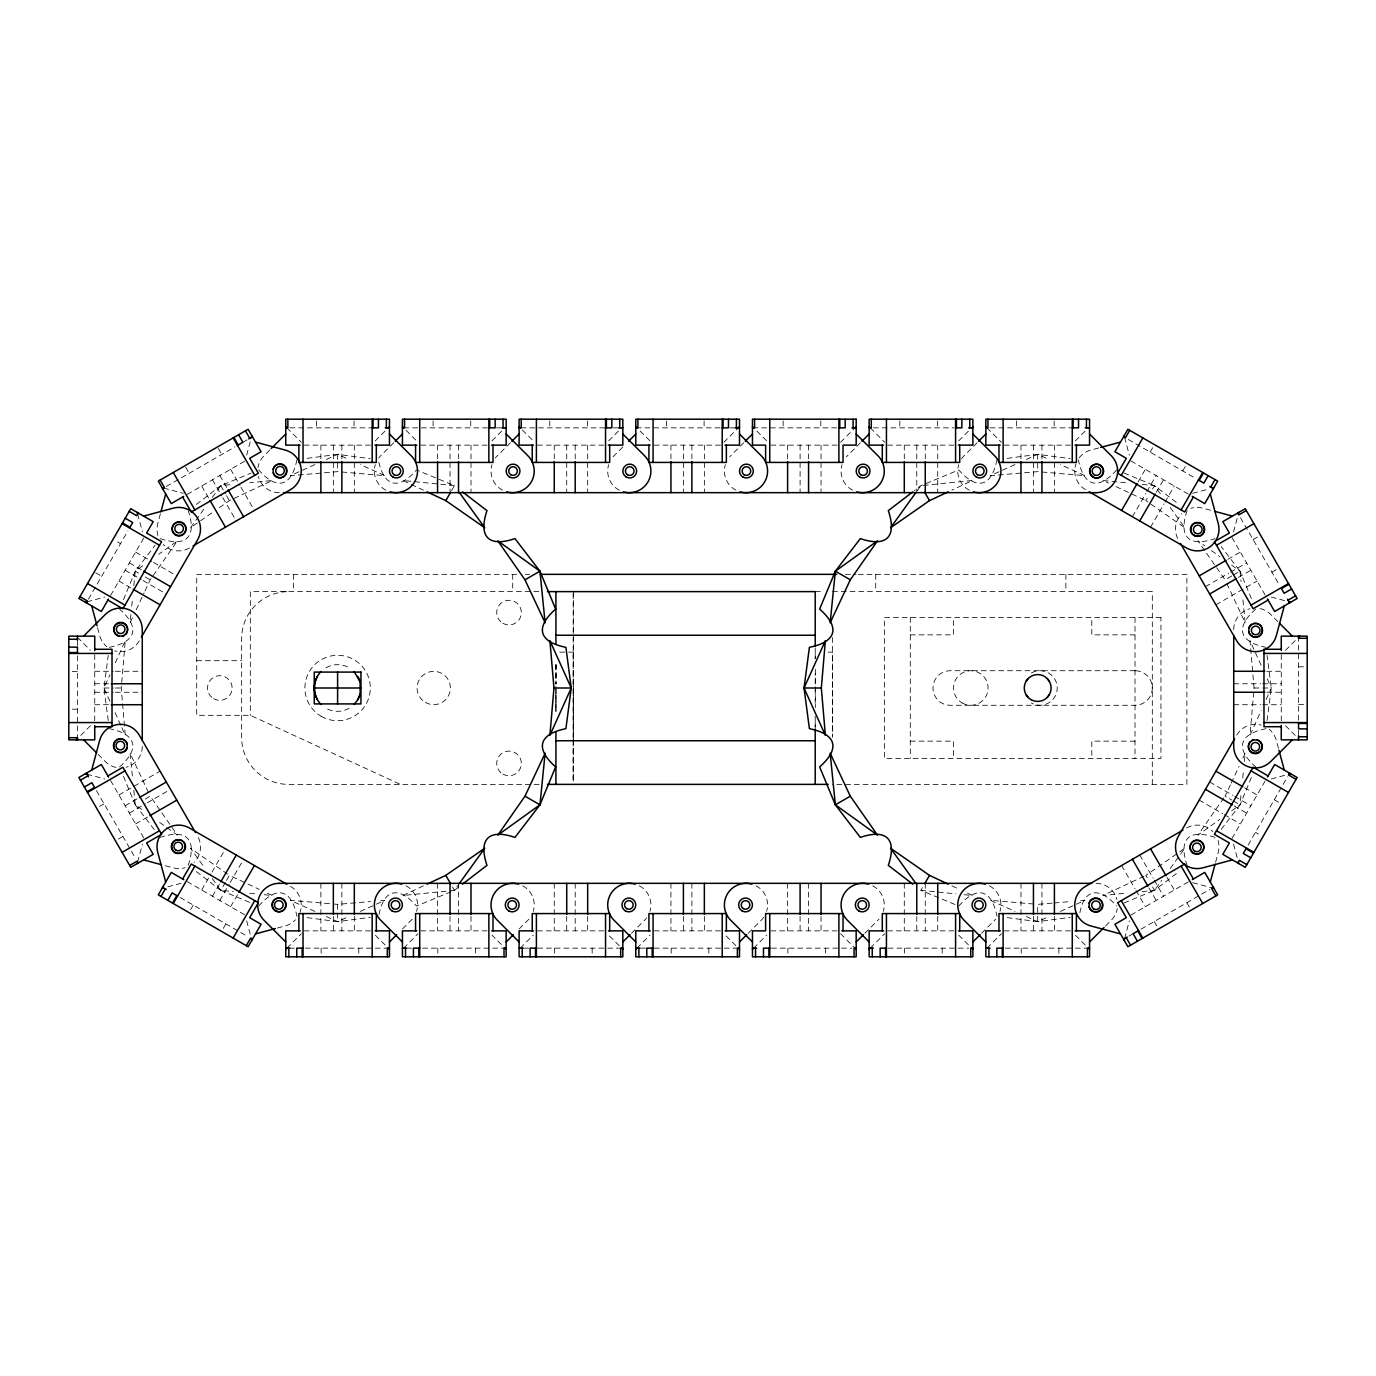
<?xml version="1.0" encoding="UTF-8"?>
<svg xmlns="http://www.w3.org/2000/svg" width="1376" height="1376" viewBox="0 0 1376 1376"><rect width="100%" height="100%" fill="white"/><g stroke="black" fill="none" stroke-linecap="round" stroke-linejoin="round"><path stroke-width="0.75" stroke-dasharray="5 3.75" d="M573.207 739.583L573.207 782.239L573.207 743.9M573.207 737.45L573.207 686.263M573.207 684.13L573.224 652.138M815.228 726.786L815.228 718.255M815.228 703.325L815.228 686.263M815.228 684.13L815.228 673.466M815.228 658.536L815.228 652.138M121.862 727.732L125.285 735.3L121.243 688L125.285 640.7L115.034 663.404M1261.104 665.296L1250.01 640.7L1254.052 688L1250.01 735.3L1261.104 710.704M130.909 614.539L130.066 622.795L132.698 617.188M131.735 606.283L132.56 598.027M133.799 585.626L135.261 571.178L155.23 545.137M1221.303 829.246L1240.034 804.822L1241.066 794.502M1242.734 777.973L1243.56 769.717M1244.386 761.461L1245.211 753.205L1242.597 758.812M108.24 720.542L103.957 688L108.24 655.458M188.22 865.366C197.095 839.085 186.517 828.507 160.235 837.382M1187.075 510.634C1178.2 536.915 1188.778 547.493 1215.06 538.618M1267.055 720.542L1271.338 688L1267.055 655.458M160.39 513.798L157.741 523.706A21.62 21.62 0 0 0 157.913 535.522M137.652 861.978L142.416 844.193M246.665 455.146L251.43 437.344M1124.57 938.656L1129.335 920.854M1233.584 531.807L1238.348 514.022M1215.61 862.202L1218.259 852.294A21.62 21.62 0 0 0 1218.087 840.478M123.479 599.609L135.261 571.178L143.672 565.123M296.924 459.704C291.454 486.898 277.006 490.768 258.688 469.956M379.019 914.524C384.196 887.933 399.418 886.54 416.515 906.044L454.424 890.341L460.943 885.353M997.015 459.704C991.546 486.898 977.098 490.768 958.78 469.956L920.871 485.659L914.352 490.647M1079.85 912.752C1084.821 886.849 1100.731 887.881 1116.607 906.044M1231.623 810.877L1240.034 804.822L1251.816 776.391M109.925 701.244L103.957 688L109.925 674.756M1266.23 699.352L1271.338 688L1266.23 676.648M136.207 609.723L144.084 592.901M144.962 591.026L150.225 579.812L177.366 540.871L158.842 554.201M1230.333 784.974L1225.07 796.188L1231.726 800.024M1231.193 783.099L1239.088 766.277M88.477 599.162L127.882 530.912M110.562 595.498L143.981 537.62M201.687 889.98L210.992 873.863M212.024 872.074L225.458 848.803M190.679 909.57L193.276 905.081M212.489 896.206L219.73 883.684M196.355 871.61L220.779 890.341L225.578 882.033M226.541 880.365L229.414 875.377L259.324 889.395M451.552 490.647L454.424 485.659L416.515 469.956C398.18 490.768 383.749 486.898 378.28 459.704M219.833 900.454L229.138 884.338M230.17 882.549L243.604 859.278M230.635 906.698L237.876 894.159M223.29 928.387L225.87 923.898M1150.13 452.102L1152.71 447.613M1138.124 481.841L1145.365 469.302M1132.396 516.722L1145.83 493.451M1146.862 491.662L1156.167 475.546M954.978 904.479L920.871 890.341L923.743 885.353M1170.271 507.555L1184.805 527.765L1145.881 500.623L1148.754 495.635M1152.589 488.979L1154.516 485.659L1178.94 504.39M1156.27 492.316L1163.511 479.794M1182.724 470.919L1185.321 466.43M1150.542 527.197L1163.976 503.926M1165.008 502.137L1174.313 486.02M1232.019 838.38L1265.438 780.502M1248.118 845.088L1287.523 776.838M1223.883 797.874L1197.928 835.129L1219.824 819.374M203.803 509.24L190.473 527.765L212.489 512.422M212.3 497.441L220.779 485.659L251.103 473.086M423.361 885.886L402.807 895.518L454.424 890.341L458.053 885.301M917.224 490.699L920.871 485.659L972.488 480.482L951.934 490.114M1124.192 902.914L1154.516 890.341L1161.791 880.244M1170.271 868.445L1184.805 848.235L1145.881 875.377L1148.754 880.365M119.557 766.914C140.369 748.578 136.499 734.148 109.306 728.678M1255.738 609.086C1234.926 627.422 1238.796 641.852 1265.989 647.322M269.782 449.969L263.986 455.783A21.62 21.62 0 0 0 257.931 467.582M90.472 725.668L77.452 738.706L77.452 654.684M375.27 440.87L388.307 427.85M393.725 442.728L380.67 455.783A21.62 21.62 0 0 0 378.692 458.036M491.954 440.87L504.975 427.85M510.393 442.728L497.338 455.783A21.62 21.62 0 0 0 495.377 458.036M608.639 440.87L621.66 427.85M622.726 447.08L614.023 455.783A21.62 21.62 0 0 0 612.062 458.036M723.896 442.298L738.344 427.85M743.762 442.728L730.708 455.783A21.62 21.62 0 0 0 729.693 456.866M286.896 948.15L301.344 933.702M840.581 442.298L855.029 427.85M860.447 442.728L847.392 455.783A21.62 21.62 0 0 0 846.36 456.866M402.514 928.92L411.218 920.217A21.62 21.62 0 0 0 413.178 917.964M403.581 948.15L418.029 933.702M958.676 440.87L971.714 427.85M977.132 442.728L964.077 455.783A21.62 21.62 0 0 0 961.239 459.257M519.199 928.92L527.902 920.217A21.62 21.62 0 0 0 529.863 917.964M520.266 948.15L533.286 935.13M1075.361 440.87L1088.399 427.85M631.532 933.272L644.587 920.217A21.62 21.62 0 0 0 646.548 917.964M636.95 948.15L649.971 935.13M748.217 933.272L761.272 920.217A21.62 21.62 0 0 0 764.093 916.743M753.635 948.15L766.656 935.13M864.885 933.272L877.957 920.217A21.62 21.62 0 0 0 878.972 919.134M870.303 948.15L884.751 933.702M981.57 933.272L994.624 920.217A21.62 21.62 0 0 0 995.656 919.134M986.988 948.15L1001.436 933.702M1285.528 650.332L1298.548 637.294L1298.548 721.316M1105.513 926.031L1111.309 920.217A21.62 21.62 0 0 0 1117.364 908.418M196.355 504.39L220.779 485.659L233.163 484.404M258.688 906.044C277.006 885.232 291.454 889.102 296.924 916.296M1116.607 469.956C1098.272 490.768 1083.841 486.898 1078.371 459.704M958.78 906.044C977.098 885.232 991.546 889.102 997.015 916.296M1142.132 891.596L1154.516 890.341L1178.94 871.61M219.266 507.71L229.414 500.623L272.396 480.482L249.692 482.752M166.272 486.502L234.952 446.856M243.414 441.971L247.026 439.89M187.222 494.38L245.1 460.96M118.904 794.967L160.08 771.196M99.571 806.422L104.077 803.825M125.147 805.768L137.669 798.527M123.479 776.391L135.261 804.822L138.58 802.896M145.237 799.06L150.225 796.188L177.366 835.129L158.842 821.799M129.396 813.113L145.495 803.808M147.284 802.776L170.555 789.342M135.622 823.914L148.161 816.673M118.405 839.033L122.894 836.436M1253.106 539.564L1257.595 536.967M1227.839 559.327L1240.378 552.086M1205.445 586.658L1228.716 573.224M1230.505 572.192L1246.604 562.887M1231.726 575.976L1225.07 579.812L1197.928 540.871L1204.654 545.722M1233.378 575.013L1240.034 571.178L1221.303 546.754M1238.331 577.473L1250.853 570.232M1271.923 572.175L1276.429 569.578M1215.92 604.804L1257.096 581.033M1130.9 915.04L1188.778 881.62M1128.974 936.11L1132.586 934.029M1141.048 929.144L1209.728 889.498M1144.006 876.254L1102.898 895.518L1125.602 893.248M314.898 464.589L290.302 475.683L337.602 471.641L384.902 475.683L360.306 464.589M326.25 459.464L337.602 454.355L370.144 458.638M1014.989 464.589L990.393 475.683L1037.693 471.641L1084.993 475.683L1060.397 464.589M1026.341 459.464L1037.693 454.355L1070.236 458.638M307.089 917.637L337.602 921.645L348.954 916.536M360.306 911.411L384.902 900.317L378.727 900.85M1007.18 917.637L1037.693 921.645L1049.045 916.536M1060.397 911.411L1084.993 900.317L1078.818 900.85M109.306 647.322C136.499 641.852 140.369 627.422 119.557 609.086M1265.989 728.678C1238.796 734.148 1234.926 748.578 1255.738 766.914M86.946 601.828L104.748 597.064M1098.684 447.957L1090.755 450.072A21.62 21.62 0 0 0 1078.715 458.466M1192.7 493.313L1208.162 489.185M167.838 886.815L183.3 882.687M277.316 928.043L285.245 925.928A21.62 21.62 0 0 0 295.393 919.856M1271.252 778.936L1289.054 774.172M307.089 458.363L337.602 454.355L348.954 459.464M1007.18 458.363L1037.693 454.355L1049.045 459.464M326.25 916.536L337.602 921.645L370.144 917.362M1026.341 916.536L1037.693 921.645L1070.236 917.362M314.898 911.411L290.302 900.317L337.602 904.359L370.505 901.555M1052.09 903.138L1037.693 904.359L1037.693 921.645M1054.136 902.966L1070.597 901.555M289.975 427.85L370.712 427.85M487.586 427.85L403.581 427.85L418.029 442.298M496.53 427.85L500.898 427.85M604.752 427.85L520.266 427.85L533.286 440.87M613.197 427.85L617.583 427.85M719.975 427.85L636.95 427.85L649.971 440.87M729.985 427.85L735.334 427.85M836.66 427.85L753.635 427.85L766.656 440.87M873.382 427.85L953.826 427.85M990.066 427.85L1070.803 427.85M304.182 445.136L371.021 445.136M420.867 445.136L487.689 445.136M537.552 445.136L604.374 445.136M654.236 445.136L721.058 445.136M770.921 445.136L837.743 445.136M887.589 445.136L954.428 445.136M1004.274 445.136L1071.113 445.136M516.757 574.342L196.716 574.342L196.716 715.314L250.312 715.314L400.364 784.372M525.34 574.342L529.64 574.342M845.363 574.342L856.113 574.342M858.246 574.342L1186.886 574.342L1186.886 784.372L832.497 784.372M538.842 591.628L250.312 591.628L250.312 715.314M815.332 591.628L823.932 591.628M832.497 591.628L1152.314 591.628L1152.314 784.372M910.293 634.852L953.516 634.852L953.516 617.566M1135.011 634.852L1091.804 634.852L1091.804 617.566M559.774 652.138L573.328 652.138M828.111 652.138L832.514 652.138L832.463 735.317M196.716 660.686L241.66 660.686M1298.548 666.81L1303.743 666.81M94.738 671.282L113.331 671.282M115.395 671.282L142.261 671.282M1266.797 671.282L1281.262 671.282M72.257 671.54L77.452 671.54M94.738 683.752L109.203 683.752M1233.739 683.752L1260.605 683.752M1262.669 683.752L1281.262 683.752M103.957 688L113.554 688M115.481 688L121.243 688M1254.052 688L1271.338 688M94.738 692.248L113.331 692.248M115.395 692.248L142.261 692.248M1266.797 692.248L1281.262 692.248M94.738 704.718L109.203 704.718M1233.739 704.718L1260.605 704.718M1262.669 704.718L1281.262 704.718M1298.548 704.46L1303.743 704.46M72.257 709.19L77.452 709.19M910.293 741.148L953.516 741.148L953.516 758.434M1135.011 741.148L1091.804 741.148L1091.804 758.434M539.082 784.372L288.513 784.372A46.853 46.853 0 0 1 241.66 737.519L241.66 638.481A46.853 46.853 0 0 1 288.513 591.628M304.182 930.864L371.021 930.864M420.867 930.864L487.689 930.864M537.552 930.864L604.374 930.864M654.236 930.864L721.058 930.864M770.921 930.864L837.743 930.864M887.589 930.864L954.428 930.864M1004.274 930.864L1071.113 930.864M289.906 948.15L294.206 948.15M305.266 948.15L388.307 948.15L375.27 935.13M406.66 948.15L412.043 948.15M422.621 948.15L504.975 948.15L491.954 935.13M524.342 948.15L528.728 948.15M537.655 948.15L621.66 948.15L608.639 935.13M641.027 948.15L645.413 948.15M654.34 948.15L738.344 948.15L723.896 933.702M771.523 948.15L851.95 948.15M888.208 948.15L968.635 948.15M1005.357 948.15L1088.399 948.15L1075.361 935.13M1033.582 904.015L990.393 900.317L1014.989 911.411M1125.602 482.752L1102.898 480.482L1108.506 483.096M1142.132 484.404L1154.516 485.659L1161.791 495.756M454.424 485.659L402.807 480.482L423.361 490.114M920.871 890.341L955.976 893.867M964.232 894.692L972.488 895.518L966.881 892.904M212.3 878.559L220.779 890.341L233.163 891.596M249.692 893.248L255.884 893.867M264.14 894.692L272.396 895.518L266.789 892.904M160.235 538.618C186.517 547.493 197.095 536.915 188.22 510.634M1215.06 837.382C1188.778 828.507 1178.2 839.085 1187.075 865.366M1210.622 510.255L1202.693 508.14A21.62 21.62 0 0 0 1190.876 508.312M1271.252 597.064L1289.054 601.828M163.606 488.05L183.3 493.313M1192.7 882.687L1212.394 887.95M86.946 774.172L104.748 778.936M165.378 865.745L173.307 867.86A21.62 21.62 0 0 0 185.124 867.688M1124.192 473.086L1154.516 485.659M220.779 890.341L251.103 902.914M1115.97 486.605L1145.881 500.623M951.934 885.886L959.416 889.395M1128.251 439.477L1195.899 478.538M1130.9 460.96L1188.778 494.38M1274.296 799.731L1280.282 803.188M1244.558 787.726L1257.096 794.967M1209.676 781.998L1232.948 795.431M1234.736 796.463L1250.853 805.768M1233.378 800.987L1240.034 804.822M1234.083 805.872L1246.604 813.113M1255.48 832.325L1258.472 834.062M1199.201 800.144L1222.473 813.577M1224.262 814.609L1240.378 823.914M135.622 552.086L151.738 561.391M153.527 562.423L176.799 575.856M117.528 541.938L120.52 543.675M129.396 562.887L141.917 570.128M135.261 571.178L138.58 573.104M145.237 576.94L150.225 579.812M125.147 570.232L141.264 579.537M143.052 580.569L166.324 594.002M118.904 581.033L131.442 588.274M95.718 572.812L101.704 576.269M187.222 881.62L245.1 915.04M180.101 897.462L247.749 936.523M227.728 874.19L190.473 848.235L203.803 866.76M1211.396 550.572L1219.824 556.626M1231.623 565.123L1240.034 571.178L1251.816 599.609M133.799 790.374L135.261 804.822L143.672 810.877M1277.874 621.625L1270.616 614.384A21.62 21.62 0 0 0 1258.816 608.33M1285.528 725.668L1298.548 738.706M986.988 427.85L1001.436 442.298M870.303 427.85L884.751 442.298M958.676 935.13L971.714 948.15M840.581 933.702L855.029 948.15M286.896 427.85L301.344 442.298M77.452 637.294L90.472 650.332M98.126 754.375L105.384 761.616A21.62 21.62 0 0 0 117.184 767.67M135.261 804.822L155.23 830.863M1240.481 517.703L1279.542 585.35M1232.019 537.62L1265.438 595.498M1186.834 902.708L1190.292 908.693M1167.072 877.441L1174.313 889.98M1139.741 855.046L1153.174 878.318M1154.206 880.107L1163.511 896.206M1152.589 887.021L1154.516 890.341M1148.926 887.916L1156.167 900.454M1154.223 921.524L1157.68 927.51M1121.595 865.521L1135.028 888.793M1136.06 890.582L1145.365 906.698M230.635 469.302L239.94 485.418M240.972 487.207L254.405 510.479M218.32 448.49L221.777 454.476M219.833 475.546L227.074 488.084M220.779 485.659L225.578 493.967M226.541 495.635L229.414 500.623M452.498 887.021L454.424 890.341M212.489 479.794L221.794 495.893M222.826 497.682L236.259 520.954M201.687 486.02L208.928 498.559M185.708 467.307L189.166 473.292M110.562 780.502L143.981 838.38M96.458 790.65L135.519 858.297M1226.824 583.562L1245.211 622.795L1242.734 598.027M148.47 792.438L130.066 753.205L132.56 777.973M115.034 712.596L121.019 725.84M1278.442 748.286L1276.326 740.357A21.62 21.62 0 0 0 1269.119 729.211M1124.57 437.344L1129.335 455.146M1233.584 844.193L1238.348 861.978M137.652 514.022L142.416 531.807M246.665 920.854L251.43 938.656M97.558 627.714L99.674 635.643A21.62 21.62 0 0 0 106.881 646.789M1240.034 571.178L1241.066 581.498M1298.548 730.243L1298.548 734.629M1281.262 654.58L1281.262 721.42M1135.011 617.566L1135.011 758.434M1065.884 574.342L1065.867 591.628M1058.884 948.15L1058.884 955.064M1054.412 445.136L1054.412 492.66M1054.412 916.399L1054.412 930.864M1054.154 420.936L1054.154 427.85M1041.942 445.136L1041.942 459.601M1041.942 883.34L1041.942 930.864M1037.693 454.355L1037.693 471.641M1033.445 445.136L1033.445 492.66M1033.445 916.399L1033.445 930.864M1021.233 948.15L1021.233 955.064M1020.975 445.136L1020.975 459.601M1020.975 883.34L1020.975 930.864M1016.503 420.936L1016.503 427.85M942.199 948.15L942.199 955.064M937.727 445.136L937.727 492.66M937.727 916.399L937.727 930.864M937.469 420.936L937.469 427.85M925.257 445.136L925.257 459.601M925.257 883.34L925.257 930.864M916.777 445.136L916.777 492.66M916.777 916.399L916.777 930.864M910.293 617.566L910.293 758.434M904.548 948.15L904.548 955.064M904.29 445.136L904.29 459.601M904.29 883.34L904.29 930.864M899.818 420.936L899.818 427.85M875.721 574.342L875.738 591.628M832.514 637.535L832.514 737.45M825.531 948.15L825.531 955.064M821.042 445.136L821.042 492.66M821.042 916.399L821.042 930.864M820.784 420.936L820.784 427.85M815.211 647.907L815.211 658.674M815.332 669.2L815.332 707.591M815.228 716.191L815.211 728.093M808.572 445.136L808.572 459.601M808.572 883.34L808.572 930.864M800.092 445.136L800.092 492.66M800.092 916.399L800.092 930.864M787.88 948.15L787.88 955.064M787.605 445.136L787.605 459.601M787.605 883.34L787.605 930.864M783.133 420.936L783.133 427.85M708.846 948.15L708.846 955.064M704.357 445.136L704.357 492.66M704.357 916.399L704.357 930.864M704.099 420.936L704.099 427.85M691.887 445.136L691.887 459.601M691.887 883.34L691.887 930.864M683.408 445.136L683.408 492.66M683.408 916.399L683.408 930.864M671.196 948.15L671.196 955.064M670.938 445.136L670.938 459.601M670.938 883.34L670.938 930.864M666.448 420.936L666.448 427.85M592.162 948.15L592.162 955.064M587.672 445.136L587.672 492.66M587.672 916.399L587.672 930.864M587.414 420.936L587.414 427.85M575.202 445.136L575.202 459.601M575.202 883.34L575.202 930.864M573.328 591.628L573.328 684.13M573.328 686.263L573.328 737.45M573.328 739.583L573.328 782.239M573.207 593.71L573.224 688.499M573.207 690.632L573.224 741.767M566.723 445.136L566.723 492.66M566.723 916.399L566.723 930.864M555.921 664.436L555.921 683.786M555.921 692.214L555.921 711.564M554.511 948.15L554.511 955.064M554.253 445.136L554.253 459.601M554.253 883.34L554.253 930.864M549.764 420.936L549.764 427.85M512.715 574.342L512.715 591.628M475.477 948.15L475.477 955.064M471.005 445.136L471.005 492.66M471.005 916.399L471.005 930.864M470.73 420.936L470.73 427.85M458.518 445.136L458.518 459.601M458.518 883.34L458.518 930.864M450.038 445.136L450.038 492.66M450.038 916.399L450.038 930.864M437.826 948.15L437.826 955.064M437.568 445.136L437.568 459.601M437.568 883.34L437.568 930.864M433.096 420.936L433.096 427.85M358.792 948.15L358.792 955.064M354.32 445.136L354.32 492.66M354.32 916.399L354.32 930.864M354.062 420.936L354.062 427.85M341.85 445.136L341.85 459.601M341.85 883.34L341.85 930.864M337.602 454.355L337.602 471.641M337.602 904.359L337.602 921.645M333.353 445.136L333.353 492.66M333.353 916.399L333.353 930.864M321.141 948.15L321.141 955.064M320.883 445.136L320.883 459.601M320.883 883.34L320.883 930.864M316.411 420.936L316.411 427.85M293.518 574.342L293.535 591.628M94.738 654.58L94.738 721.42M77.452 641.371L77.452 645.757M1031.295 673.036A17.286 17.286 0 0 1 1057.232 688A17.286 17.286 0 0 1 1031.295 702.964M349.263 708.21A23.34 23.34 0 0 1 325.94 708.21M325.94 667.79A23.34 23.34 0 0 1 349.263 667.79M1186.594 827.991A21.62 21.62 0 0 1 1212.789 831.551M1236.732 735.145A21.62 21.62 0 0 1 1261.207 725.118M1233.722 629.658A21.62 21.62 0 0 1 1249.907 608.742M1177.684 538.498A21.62 21.62 0 0 1 1181.95 513.609M1085.544 489.667A21.62 21.62 0 0 1 1075.963 463.764M639.376 885.817A21.62 21.62 0 0 1 649.954 911.342M522.708 885.817A21.62 21.62 0 0 1 533.269 911.342M969.272 490.183A21.62 21.62 0 0 1 958.711 464.658M189.406 548.009A21.62 21.62 0 0 1 163.211 544.449M385.865 490.183A21.62 21.62 0 0 1 375.304 464.658M279.259 492.677A21.62 21.62 0 0 1 258.344 476.492M139.268 640.855A21.62 21.62 0 0 1 114.793 650.882M142.278 746.342A21.62 21.62 0 0 1 126.093 767.258M198.316 837.502A21.62 21.62 0 0 1 194.05 862.391M735.902 490.183A21.62 21.62 0 0 1 725.341 464.658M619.234 490.183A21.62 21.62 0 0 1 608.656 464.658M852.587 490.183A21.62 21.62 0 0 1 842.026 464.658M502.55 490.183A21.62 21.62 0 0 1 491.989 464.658M1096.036 883.323A21.62 21.62 0 0 1 1116.951 899.508M989.43 885.817A21.62 21.62 0 0 1 999.991 911.342M872.745 885.817A21.62 21.62 0 0 1 883.306 911.342M756.06 885.817A21.62 21.62 0 0 1 766.621 911.342M290.456 886.333A21.62 21.62 0 0 1 300.037 912.236M406.023 885.817A21.62 21.62 0 0 1 416.584 911.342M555.921 686.263L555.921 711.856L556.042 686.263M555.938 664.935L555.921 684.13L556.042 664.935M1160.948 617.566L884.355 617.566L884.355 758.434L1160.948 758.434L1160.948 617.566M1135.028 670.714L950.248 670.714A17.286 17.286 0 0 0 932.98 688A17.286 17.286 0 0 0 950.266 705.286L1135.028 705.286A17.286 17.286 0 0 0 1152.314 688A17.286 17.286 0 0 0 1135.028 670.714M502.876 623.259A12.315 12.315 0 0 0 521.349 612.595A12.315 12.315 0 0 0 502.876 601.914A12.315 12.315 0 0 0 502.876 623.259M502.876 774.086A12.315 12.315 0 0 0 521.349 763.405A12.315 12.315 0 0 0 502.876 752.741A12.315 12.315 0 0 0 502.876 774.086M213.676 698.664A12.315 12.315 0 0 0 232.148 688A12.315 12.315 0 0 0 213.676 677.336A12.315 12.315 0 0 0 213.676 698.664M962.151 702.964A17.286 17.286 0 0 0 988.088 688A17.286 17.286 0 0 0 962.151 673.036A17.286 17.286 0 0 0 962.151 702.964M321.244 716.328A32.714 32.714 0 0 0 370.316 688A32.714 32.714 0 0 0 321.244 659.672A32.714 32.714 0 0 0 321.244 716.328M425.425 702.414A16.632 16.632 0 0 0 450.382 688A16.632 16.632 0 0 0 425.425 673.586A16.632 16.632 0 0 0 425.425 702.414"/><path stroke-width="1.5" d="M462.56 884.097L486.984 865.366C478.108 839.085 488.686 828.507 514.968 837.382L539.942 804.822L555.646 766.914C534.834 748.578 538.704 734.148 565.897 728.678L571.246 688L549.918 640.7L553.96 688L549.918 735.3L571.246 688L565.897 647.322C538.704 641.852 534.834 627.422 555.646 609.086L539.942 571.178L514.968 538.618C488.686 547.493 478.108 536.915 486.984 510.634L462.56 491.903M912.735 491.903L888.311 510.634C897.186 536.915 886.608 547.493 860.327 538.618L835.352 571.178L819.649 609.086C840.461 627.422 836.591 641.852 809.398 647.322L804.048 688L825.376 735.3L821.334 688L825.376 640.7L804.048 688L809.398 728.678C836.591 734.148 840.461 748.578 819.649 766.914L835.352 804.822L860.327 837.382C886.608 828.507 897.186 839.085 888.311 865.366L912.735 884.097M539.942 804.822L545.12 753.205L524.978 796.188L497.837 835.129L539.942 804.822L524.978 796.188M835.352 571.178L830.158 622.795L850.316 579.812L877.458 540.871L835.352 571.178L850.316 579.812M321.107 704.495C312.214 695.723 312.214 680.277 321.107 671.505M354.096 704.495L357.812 699.662A23.34 23.34 0 0 0 360.134 694.037L360.134 681.963L354.096 671.505M91.71 770.078L99.674 740.357A21.62 21.62 0 0 1 139.268 735.145L195.53 832.583M160.923 511.803L165.705 493.967M137.222 863.578L137.652 861.978M251.43 437.344L251.86 435.762M1124.14 940.238L1124.57 938.656M1238.348 514.022L1238.778 512.422M1210.295 882.033L1215.077 864.197M1284.29 605.922L1276.326 635.643A21.62 21.62 0 0 1 1236.732 640.855L1180.47 543.417M357.812 699.662L360.134 694.037M86.361 602.826L87.428 600.985L79.946 596.668M129.533 528.074L132.715 522.536L125.233 518.219M138.219 513.007L136.671 515.69L129.189 511.373M108.515 599.059L101.342 611.477L78.879 598.508L130.737 508.69L153.2 521.659L146.63 533.028L161.594 541.68L122.877 608.742L107.913 600.091M141.35 637.26L197.611 539.805A21.62 21.62 0 0 0 173.307 508.14L143.568 516.103M160.975 896.412L165.292 888.93M167.82 900.368L172.138 892.886L177.676 896.068M182.63 878.972L191.281 864.008L258.344 902.725L249.692 917.689L261.079 924.259L248.11 946.722L158.292 894.864L171.26 872.401L183.799 879.642M172.516 903.069L176.833 895.587M173.256 903.499L194.876 866.072M220.762 881.896L236.259 855.046M459.274 492.384L484.73 527.765L445.79 500.623L450.588 492.298M238.908 892.37L254.405 865.521M233.146 938.071L254.749 900.644M246.27 945.656L250.587 938.174L252.427 939.24M1129.73 430.344L1125.413 437.826L1123.573 436.76M1121.251 475.356L1142.854 437.929M1121.595 510.479L1137.092 483.63M924.706 883.702L929.505 875.377L890.564 848.235L916.02 883.616M1139.741 520.954L1155.238 494.104M1181.124 509.928L1202.744 472.501M1199.167 480.413L1203.484 472.931M1193.37 497.028L1184.719 511.992L1117.656 473.275L1126.308 458.311L1114.921 451.741L1127.89 429.278L1217.708 481.136L1204.74 503.599L1192.201 496.358M1208.18 475.632L1203.862 483.114L1198.324 479.932M1210.708 487.07L1215.025 479.588M1234.65 738.74L1178.389 836.195A21.62 21.62 0 0 0 1202.693 867.86L1232.432 859.897M1267.485 776.941L1274.658 764.523L1297.121 777.492L1245.263 867.31L1222.8 854.341L1229.37 842.972L1214.406 834.32L1253.123 767.258L1268.087 775.909M1237.781 862.993L1239.329 860.31L1246.811 864.627M1246.467 847.926L1243.285 853.464L1250.767 857.781M1289.639 773.174L1288.572 775.015L1296.054 779.332M459.274 883.616L484.73 848.235L445.79 875.377L427.093 884.132M916.02 492.384L890.564 527.765L929.505 500.623L948.202 491.868M1026.083 681.309L1028.216 678.523M1047.17 697.477L1049.286 694.691M83.626 636.142L105.384 614.384A21.62 21.62 0 0 1 142.278 629.658L142.261 740.099M271.227 448.524L285.744 434.025M76.282 739.858L77.452 738.706M388.307 427.85L389.46 426.68M395.17 441.266L402.428 434.025M511.855 441.266L519.113 434.025M628.54 441.266L635.781 434.025M738.344 427.85L739.497 426.68M745.207 441.266L752.466 434.025M285.744 949.32L286.896 948.15M855.029 427.85L856.182 426.68M861.892 441.266L869.15 434.025M389.46 941.975L396.718 934.734M971.714 427.85L972.866 426.68M978.577 441.266L985.835 434.025M506.144 941.975L513.403 934.734M622.829 941.975L630.07 934.734M635.781 949.32L636.95 948.15M739.497 941.975L746.755 934.734M752.466 949.32L753.635 948.15M856.182 941.975L863.44 934.734M869.15 949.32L870.303 948.15M972.866 941.975L980.125 934.734M1298.548 637.294L1299.718 636.142M1089.551 941.975L1104.051 927.476M1292.374 739.858L1270.616 761.616A21.62 21.62 0 0 1 1233.722 746.342L1233.739 635.901M162.609 488.635L164.449 487.568L160.132 480.086M237.36 445.463L242.898 442.264L238.581 434.782M248.764 438.892L252.427 436.76M183.679 496.426L171.26 503.599L158.292 481.136L248.11 429.278L261.079 451.741L249.692 458.311L258.344 473.275L191.281 511.992L182.63 497.028M193.018 545.928L290.456 489.667A21.62 21.62 0 0 0 285.245 450.072L255.523 442.109M80.427 780.175L87.909 775.858M84.383 787.02L91.865 782.703L94.583 787.382L87.101 791.716M107.913 775.909L122.877 767.258L161.594 834.32L146.63 842.972L153.2 854.341L130.737 867.31L78.879 777.492L101.342 764.523L108.584 777.079M87.531 792.456L124.958 770.852M139.475 797.495L166.324 781.998M524.978 579.812L539.942 571.178L497.837 540.871L524.978 579.812L545.12 622.795L539.942 571.178M149.95 815.641L176.799 800.144M122.103 852.346L159.53 830.726M129.671 865.47L137.17 861.152L138.219 862.993M1246.329 510.53L1238.83 514.848L1237.781 513.007M1216.47 545.274L1253.897 523.654M1199.201 575.856L1226.05 560.359M835.352 804.822L850.316 796.188L830.158 753.205L835.352 804.822L877.458 835.129L850.316 796.188M1209.676 594.002L1236.525 578.505M1251.042 605.148L1288.469 583.544M1288.899 584.284L1281.417 588.618L1284.135 593.297L1291.617 588.98M1268.087 600.091L1253.123 608.742L1214.406 541.68L1229.37 533.028L1222.8 521.659L1245.263 508.69L1297.121 598.508L1274.658 611.477L1267.416 598.921M1288.091 600.142L1295.573 595.825M1182.982 830.072L1085.544 886.333A21.62 21.62 0 0 0 1090.755 925.928L1120.477 933.891M1192.321 879.574L1204.74 872.401L1217.708 894.864L1127.89 946.722L1114.921 924.259L1126.308 917.689L1117.656 902.725L1184.719 864.008L1193.37 878.972M1123.573 939.24L1127.236 937.108M1138.64 930.537L1133.102 933.736L1137.419 941.218M1213.391 887.365L1211.551 888.432L1215.868 895.914M85.364 602.258L86.946 601.828M1100.662 447.424L1120.477 442.109M1212.394 488.05L1213.976 487.62M162.024 888.38L163.606 887.95M255.523 933.891L275.338 928.576M1289.054 774.172L1290.636 773.742M285.744 427.85L287.859 427.85L287.859 419.198M372.07 427.85L378.452 427.85L378.452 419.198M385.228 427.85L389.46 427.85M402.428 427.85L404.544 427.85L404.544 419.198M488.738 427.85L495.136 427.85L495.136 419.198M501.913 427.85L506.144 427.85M519.113 427.85L521.229 427.85L521.229 419.198M605.423 427.85L611.821 427.85L611.821 419.198M618.598 427.85L622.829 427.85M635.781 427.85L637.914 427.85L637.914 419.198M722.108 427.85L728.489 427.85L728.489 419.198M735.266 427.85L739.497 427.85M752.466 427.85L754.598 427.85L754.598 419.198M838.792 427.85L845.174 427.85L845.174 419.198M851.95 427.85L856.182 427.85M869.15 427.85L871.283 427.85L871.283 419.198M955.477 427.85L961.858 427.85L961.858 419.198M968.635 427.85L972.866 427.85M985.835 427.85L987.951 427.85L987.951 419.198M1072.162 427.85L1078.543 427.85L1078.543 419.198M1085.32 427.85L1089.551 427.85M300.088 445.136L285.744 445.136L285.744 419.198L389.46 419.198L389.46 445.136L374.96 445.136M416.773 445.136L402.428 445.136L402.428 419.198L506.144 419.198L506.144 445.136L491.645 445.136M533.458 445.136L519.113 445.136L519.113 419.198L622.829 419.198L622.829 445.136L608.33 445.136M650.126 445.136L635.781 445.136L635.781 419.198L739.497 419.198L739.497 445.136L725.014 445.136M883.495 445.136L869.15 445.136L869.15 419.198L972.866 419.198L972.866 445.136L958.384 445.136M1000.18 445.136L985.835 445.136L985.835 419.198L1089.551 419.198L1089.551 445.136L1075.052 445.136M283.422 492.66L1096.036 492.66M540.372 574.342L836.78 574.342M547.373 591.628L815.211 591.628L815.211 645.894M555.921 635.248L815.211 635.248M1307.2 638.275L1298.548 638.275L1298.548 636.142M68.8 639.238L77.452 639.238M68.8 647.15L77.452 647.15L77.452 653.531M94.738 649.283L112.024 649.283L112.024 726.717L94.738 726.717M1281.262 649.283L1263.976 649.283L1263.976 726.717L1281.262 726.717M68.8 652.568L77.452 652.568M68.8 653.428L112.024 653.428M1263.976 653.428L1307.2 653.428M1233.739 671.282L1264.733 671.282M111.267 683.752L142.261 683.752M314.261 688L360.942 688M553.96 688L571.246 688M804.048 688L821.334 688M1233.739 692.248L1264.733 692.248M111.267 704.718L142.261 704.718M68.8 722.572L112.024 722.572M1263.976 722.572L1307.2 722.572M1298.548 723.432L1307.2 723.432M1307.2 728.85L1298.548 728.85L1298.548 722.469M1298.548 736.762L1307.2 736.762M68.8 737.725L77.452 737.725L77.452 739.858M555.921 740.752L815.211 740.752M547.373 784.372L828.214 784.372M279.259 883.34L1091.873 883.34M300.226 930.864L285.744 930.864L285.744 956.802L389.46 956.802L389.46 930.864L375.115 930.864M416.911 930.864L402.428 930.864L402.428 956.802L506.144 956.802L506.144 930.864L491.8 930.864M533.596 930.864L519.113 930.864L519.113 956.802L622.829 956.802L622.829 930.864L608.484 930.864M650.28 930.864L635.781 930.864L635.781 956.802L739.497 956.802L739.497 930.864L725.152 930.864M841.837 930.864L856.182 930.864L856.182 956.802L752.466 956.802L752.466 930.864L765.606 930.864L765.606 913.578L843.041 913.578L843.041 930.864M883.65 930.864L869.15 930.864L869.15 956.802L972.866 956.802L972.866 930.864L958.522 930.864M1000.318 930.864L985.835 930.864L985.835 956.802L1089.551 956.802L1089.551 930.864L1075.206 930.864M285.744 948.15L289.975 948.15M303.133 948.15L296.752 948.15L296.752 956.802M389.46 948.15L387.327 948.15L387.327 956.802M402.428 948.15L406.66 948.15M419.818 948.15L413.436 948.15L413.436 956.802M506.144 948.15L504.012 948.15L504.012 956.802M519.113 948.15L523.344 948.15M536.502 948.15L530.121 948.15L530.121 956.802M622.829 948.15L620.696 948.15L620.696 956.802M635.781 948.15L640.029 948.15M653.187 948.15L646.789 948.15L646.789 956.802M739.497 948.15L737.381 948.15L737.381 956.802M752.466 948.15L756.697 948.15M769.872 948.15L763.474 948.15L763.474 956.802M856.182 948.15L854.066 948.15L854.066 956.802M869.15 948.15L873.382 948.15M886.54 948.15L880.158 948.15L880.158 956.802M972.866 948.15L970.751 948.15L970.751 956.802M985.835 948.15L990.066 948.15M1003.224 948.15L996.843 948.15L996.843 956.802M1089.551 948.15L1087.418 948.15L1087.418 956.802M1214.595 511.322L1232.432 516.103M1289.054 601.828L1290.636 602.258M162.024 487.62L163.606 488.05M1212.394 887.95L1213.976 888.38M85.364 773.742L86.946 774.172M143.568 859.897L161.405 864.678M427.093 491.868L445.79 500.623M929.505 875.377L948.202 884.132M1209.728 486.502L1213.391 488.635M1089.138 491.748L1186.594 548.009A21.62 21.62 0 0 0 1218.259 523.706L1210.295 493.967M1251.042 770.852L1288.469 792.456M1215.92 771.196L1242.769 786.694M1205.445 789.342L1232.294 804.84M1216.47 830.726L1253.897 852.346M1245.985 848.768L1253.467 853.086M122.533 522.914L130.015 527.232M122.103 523.654L159.53 545.274M143.706 571.16L170.555 586.658M133.231 589.306L160.08 604.804M87.531 583.544L124.958 605.148M286.862 884.252L189.406 827.991A21.62 21.62 0 0 0 157.741 852.294L165.705 882.033M162.609 887.365L166.272 889.498M1279.319 623.087L1292.374 636.142M1089.551 434.025L1111.309 455.783A21.62 21.62 0 0 1 1096.036 492.677M985.835 426.68L986.988 427.85M972.866 434.025L994.624 455.783A21.62 21.62 0 0 1 973.434 491.851M869.15 426.68L870.303 427.85M856.182 434.025L877.957 455.783A21.62 21.62 0 0 1 856.749 491.851M752.466 426.68L753.635 427.85M739.497 434.025L761.272 455.783A21.62 21.62 0 0 1 740.064 491.851M635.781 426.68L636.95 427.85M622.829 434.025L644.587 455.783A21.62 21.62 0 0 1 623.38 491.851M1088.399 948.15L1089.551 949.32M519.113 426.68L520.266 427.85M506.144 434.025L527.902 455.783A21.62 21.62 0 0 1 506.695 491.851M985.835 941.975L964.077 920.217A21.62 21.62 0 0 1 985.268 884.149M971.714 948.15L972.866 949.32M402.428 426.68L403.581 427.85M389.46 434.025L411.218 455.783A21.62 21.62 0 0 1 390.027 491.851M869.15 941.975L847.392 920.217A21.62 21.62 0 0 1 868.6 884.149M855.029 948.15L856.182 949.32M285.744 426.68L286.896 427.85M752.466 941.975L730.708 920.217A21.62 21.62 0 0 1 751.915 884.149M738.344 948.15L739.497 949.32M635.781 941.975L614.023 920.217A21.62 21.62 0 0 1 635.23 884.149M621.66 948.15L622.829 949.32M519.113 941.975L497.338 920.217A21.62 21.62 0 0 1 518.546 884.149M504.975 948.15L506.144 949.32M402.428 941.975L380.67 920.217A21.62 21.62 0 0 1 401.861 884.149M388.307 948.15L389.46 949.32M83.626 739.858L96.681 752.913M285.744 941.975L263.986 920.217A21.62 21.62 0 0 1 279.259 883.323M1047.17 678.523L1049.286 681.309M1026.083 694.691L1028.216 697.477M1287.523 599.162L1289.639 602.826M1181.124 866.072L1202.744 903.499M1150.542 848.803L1166.04 875.652M924.706 492.298L929.505 500.623M1132.396 859.278L1147.894 886.127M1121.251 900.644L1142.854 938.071M1137.78 931.019L1142.114 938.501M1126.256 937.692L1130.573 945.174M245.427 430.826L249.744 438.308M233.886 437.499L238.22 444.981M233.146 437.929L254.749 475.356M228.106 489.873L243.604 516.722M445.79 875.377L450.588 883.702M209.96 500.348L225.458 527.197M173.256 472.501L194.876 509.928M86.361 773.174L88.477 776.838M1278.975 750.264L1284.29 770.078M1124.14 435.762L1124.57 437.344M1238.348 861.978L1238.778 863.578M137.222 512.422L137.652 514.022M251.43 938.656L251.86 940.238M91.71 605.922L97.025 625.736M1298.548 735.627L1298.548 739.858M1281.262 650.487L1281.262 636.142L1307.2 636.142L1307.2 739.858L1281.262 739.858L1281.262 725.358M1086.455 419.198L1086.455 427.85M1076.41 445.136L1076.41 462.422L998.976 462.422L998.976 445.136M1076.41 930.864L1076.41 913.578L998.976 913.578L998.976 930.864M1073.125 419.198L1073.125 427.85M1072.265 419.198L1072.265 462.422M1072.265 913.578L1072.265 956.802M1054.412 883.34L1054.412 914.335M1041.942 461.665L1041.942 492.66M1033.445 883.34L1033.445 914.335M1020.975 461.665L1020.975 492.66M1003.121 419.198L1003.121 462.422M1003.121 913.578L1003.121 956.802M1002.244 948.15L1002.244 956.802M988.931 948.15L988.931 956.802M969.77 419.198L969.77 427.85M959.726 445.136L959.726 462.422L882.291 462.422L882.291 445.136M959.726 930.864L959.726 913.578L882.291 913.578L882.291 930.864M956.458 419.198L956.458 427.85M955.58 419.198L955.58 462.422M955.58 913.578L955.58 956.802M937.727 883.34L937.727 914.335M925.257 461.665L925.257 492.66M916.777 883.34L916.777 914.335M904.29 461.665L904.29 492.66M886.436 419.198L886.436 462.422M886.436 913.578L886.436 956.802M885.576 948.15L885.576 956.802M872.246 948.15L872.246 956.802M853.086 419.198L853.086 427.85M839.773 419.198L839.773 427.85M838.896 419.198L838.896 462.422M838.896 913.578L838.896 956.802M821.042 883.34L821.042 914.335M815.211 728.988L815.211 784.372M808.572 461.665L808.572 492.66M800.092 883.34L800.092 914.335M787.605 461.665L787.605 492.66M769.752 419.198L769.752 462.422M769.752 913.578L769.752 956.802M768.892 948.15L768.892 956.802M755.562 948.15L755.562 956.802M736.401 419.198L736.401 427.85M726.373 445.136L726.373 462.422L648.922 462.422L648.922 445.136M726.373 930.864L726.373 913.578L648.922 913.578L648.922 930.864M723.088 419.198L723.088 427.85M722.211 419.198L722.211 462.422M722.211 913.578L722.211 956.802M704.357 883.34L704.357 914.335M691.887 461.665L691.887 492.66M683.408 883.34L683.408 914.335M670.938 461.665L670.938 492.66M653.067 419.198L653.067 462.422M653.067 913.578L653.067 956.802M652.207 948.15L652.207 956.802M638.877 948.15L638.877 956.802M619.733 419.198L619.733 427.85M609.688 445.136L609.688 462.422L532.237 462.422L532.237 445.136M609.688 930.864L609.688 913.578L532.237 913.578L532.237 930.864M606.403 419.198L606.403 427.85M605.543 419.198L605.543 462.422M605.543 913.578L605.543 956.802M587.672 883.34L587.672 914.335M575.202 461.665L575.202 492.66M566.723 883.34L566.723 914.335M555.921 591.628L555.921 643.676M555.921 732.324L555.921 784.372M554.253 461.665L554.253 492.66M536.399 419.198L536.399 462.422M536.399 913.578L536.399 956.802M535.522 948.15L535.522 956.802M522.209 948.15L522.209 956.802M503.048 419.198L503.048 427.85M493.004 445.136L493.004 462.422L415.569 462.422L415.569 445.136M493.004 930.864L493.004 913.578L415.569 913.578L415.569 930.864M489.718 419.198L489.718 427.85M488.858 419.198L488.858 462.422M488.858 913.578L488.858 956.802M471.005 883.34L471.005 914.335M458.518 461.665L458.518 492.66M450.038 883.34L450.038 914.335M437.568 461.665L437.568 492.66M419.714 419.198L419.714 462.422M419.714 913.578L419.714 956.802M418.837 948.15L418.837 956.802M405.524 948.15L405.524 956.802M386.364 419.198L386.364 427.85M376.319 445.136L376.319 462.422L298.884 462.422L298.884 445.136M376.319 930.864L376.319 913.578L298.884 913.578L298.884 930.864M373.034 419.198L373.034 427.85M372.174 419.198L372.174 462.422M372.174 913.578L372.174 956.802M354.32 883.34L354.32 914.335M341.85 461.665L341.85 492.66M337.602 672.09L337.602 703.91M333.353 883.34L333.353 914.335M320.883 461.665L320.883 492.66M303.03 419.198L303.03 462.422M303.03 913.578L303.03 956.802M302.17 948.15L302.17 956.802M288.84 948.15L288.84 956.802M94.738 650.642L94.738 636.142L68.8 636.142L68.8 739.858L94.738 739.858L94.738 725.513M77.452 636.142L77.452 640.373M1257.028 739.634A6.914 6.914 0 0 1 1261.5 749.249A6.914 6.914 0 0 1 1251.266 751.984A6.914 6.914 0 0 1 1250.337 741.423M1251.782 740.34A6.914 6.914 0 0 1 1253.45 739.634M1253.553 623.414A6.914 6.914 0 0 1 1262.016 628.299A6.914 6.914 0 0 1 1257.131 636.778A6.914 6.914 0 0 1 1248.668 631.876M1248.668 628.299A6.914 6.914 0 0 1 1251.885 624.102M273.016 469.268A6.914 6.914 0 0 1 283.662 465.398A6.914 6.914 0 0 1 283.662 476.715A6.914 6.914 0 0 1 273.016 472.845M118.972 636.366A6.914 6.914 0 0 1 114.5 626.751A6.914 6.914 0 0 1 124.734 624.016A6.914 6.914 0 0 1 125.663 634.577M124.218 635.66A6.914 6.914 0 0 1 122.55 636.366M127.332 747.701A6.914 6.914 0 0 1 124.115 751.898M122.447 752.586A6.914 6.914 0 0 1 113.984 747.701A6.914 6.914 0 0 1 118.869 739.222A6.914 6.914 0 0 1 127.332 744.124M1088.915 903.155A6.914 6.914 0 0 1 1099.562 899.285A6.914 6.914 0 0 1 1099.562 910.602A6.914 6.914 0 0 1 1088.915 906.732M317.392 699.662A23.34 23.34 0 0 1 317.392 676.338M357.812 676.338A23.34 23.34 0 0 1 360.134 681.963M856.182 419.198L752.466 419.198L752.466 445.136L765.606 445.136L765.606 462.422L843.041 462.422L843.041 445.136L856.182 445.136L856.182 419.198M360.942 672.09L314.261 672.09L314.261 703.91L360.942 703.91L360.942 672.09M1030.985 699.61A13.399 13.399 0 0 0 1051.092 688A13.399 13.399 0 0 0 1030.985 676.39A13.399 13.399 0 0 0 1030.985 699.61M1193.56 852.914A6.914 6.914 0 0 0 1203.931 846.928A6.914 6.914 0 0 0 1193.56 840.942A6.914 6.914 0 0 0 1193.56 852.914M1092.51 911.256A6.914 6.914 0 0 0 1102.881 905.27A6.914 6.914 0 0 0 1092.51 899.268A6.914 6.914 0 0 0 1092.51 911.256M1093.645 908.9A4.317 4.317 0 0 0 1100.284 905.46A4.317 4.317 0 0 0 1093.989 901.418A4.317 4.317 0 0 0 1093.645 908.9M1194.557 851.004A4.317 4.317 0 0 0 1201.214 847.564A4.317 4.317 0 0 0 1194.901 843.54A4.317 4.317 0 0 0 1194.557 851.004M1253.33 634.061A4.317 4.317 0 0 0 1259.986 630.621A4.317 4.317 0 0 0 1253.674 626.596A4.317 4.317 0 0 0 1253.33 634.061M1193.439 853.361A6.914 6.914 0 0 0 1203.811 847.375A6.914 6.914 0 0 0 1193.439 841.39A6.914 6.914 0 0 0 1193.439 853.361M1253.003 750.419A4.317 4.317 0 0 0 1259.659 746.979A4.317 4.317 0 0 0 1253.364 742.937A4.317 4.317 0 0 0 1253.003 750.419M1251.885 752.758A6.914 6.914 0 0 0 1262.256 746.772A6.914 6.914 0 0 0 1251.885 740.787A6.914 6.914 0 0 0 1251.885 752.758M1193.869 535.367A6.914 6.914 0 0 0 1204.241 529.382A6.914 6.914 0 0 0 1193.869 523.396A6.914 6.914 0 0 0 1193.869 535.367M1252.212 636.417A6.914 6.914 0 0 0 1262.583 630.432A6.914 6.914 0 0 0 1252.212 624.446A6.914 6.914 0 0 0 1252.212 636.417M1093.266 477.162A6.914 6.914 0 0 0 1103.638 471.177A6.914 6.914 0 0 0 1093.266 465.174A6.914 6.914 0 0 0 1093.266 477.162M1194.316 535.505A6.914 6.914 0 0 0 1204.688 529.502A6.914 6.914 0 0 0 1194.316 523.516A6.914 6.914 0 0 0 1194.316 535.505M625.409 910.929A6.914 6.914 0 0 0 635.781 904.944A6.914 6.914 0 0 0 625.409 898.958A6.914 6.914 0 0 0 625.409 910.929M508.742 910.929A6.914 6.914 0 0 0 519.113 904.944A6.914 6.914 0 0 0 508.742 898.958A6.914 6.914 0 0 0 508.742 910.929M392.057 910.929A6.914 6.914 0 0 0 402.428 904.944A6.914 6.914 0 0 0 392.057 898.958A6.914 6.914 0 0 0 392.057 910.929M393.175 908.573A4.317 4.317 0 0 0 399.831 905.133A4.317 4.317 0 0 0 393.519 901.108A4.317 4.317 0 0 0 393.175 908.573M976.324 477.042A6.914 6.914 0 0 0 986.695 471.056A6.914 6.914 0 0 0 976.324 465.071A6.914 6.914 0 0 0 976.324 477.042M1093.008 477.042A6.914 6.914 0 0 0 1103.38 471.056A6.914 6.914 0 0 0 1093.008 465.071A6.914 6.914 0 0 0 1093.008 477.042M1094.126 474.703A4.317 4.317 0 0 0 1100.783 471.263A4.317 4.317 0 0 0 1094.488 467.221A4.317 4.317 0 0 0 1094.126 474.703M175.526 535.058A6.914 6.914 0 0 0 185.898 529.072A6.914 6.914 0 0 0 175.526 523.086A6.914 6.914 0 0 0 175.526 535.058M276.576 476.732A6.914 6.914 0 0 0 286.948 470.73A6.914 6.914 0 0 0 276.576 464.744A6.914 6.914 0 0 0 276.576 476.732M277.694 474.376A4.317 4.317 0 0 0 284.35 470.936A4.317 4.317 0 0 0 278.038 466.894A4.317 4.317 0 0 0 277.694 474.376M392.917 477.042A6.914 6.914 0 0 0 403.288 471.056A6.914 6.914 0 0 0 392.917 465.071A6.914 6.914 0 0 0 392.917 477.042M509.602 477.042A6.914 6.914 0 0 0 519.973 471.056A6.914 6.914 0 0 0 509.602 465.071A6.914 6.914 0 0 0 509.602 477.042M394.035 474.703A4.317 4.317 0 0 0 400.691 471.263A4.317 4.317 0 0 0 394.396 467.221A4.317 4.317 0 0 0 394.035 474.703M510.72 474.703A4.317 4.317 0 0 0 517.376 471.263A4.317 4.317 0 0 0 511.064 467.221A4.317 4.317 0 0 0 510.72 474.703M176.782 532.271A4.317 4.317 0 0 0 183.421 528.831A4.317 4.317 0 0 0 177.126 524.789A4.317 4.317 0 0 0 176.782 532.271M118.009 749.215A4.317 4.317 0 0 0 124.648 745.775A4.317 4.317 0 0 0 118.353 741.733A4.317 4.317 0 0 0 118.009 749.215M175.646 534.61A6.914 6.914 0 0 0 186.018 528.625A6.914 6.914 0 0 0 175.646 522.639A6.914 6.914 0 0 0 175.646 534.61M118.336 632.874A4.317 4.317 0 0 0 124.975 629.434A4.317 4.317 0 0 0 118.68 625.392A4.317 4.317 0 0 0 118.336 632.874M117.201 635.213A6.914 6.914 0 0 0 127.572 629.228A6.914 6.914 0 0 0 117.201 623.242A6.914 6.914 0 0 0 117.201 635.213M175.216 852.604A6.914 6.914 0 0 0 185.588 846.618A6.914 6.914 0 0 0 175.216 840.633A6.914 6.914 0 0 0 175.216 852.604M116.874 751.554A6.914 6.914 0 0 0 127.246 745.568A6.914 6.914 0 0 0 116.874 739.583A6.914 6.914 0 0 0 116.874 751.554M742.954 477.042A6.914 6.914 0 0 0 753.326 471.056A6.914 6.914 0 0 0 742.954 465.071A6.914 6.914 0 0 0 742.954 477.042M859.639 477.042A6.914 6.914 0 0 0 870.01 471.056A6.914 6.914 0 0 0 859.639 465.071A6.914 6.914 0 0 0 859.639 477.042M744.089 474.703A4.317 4.317 0 0 0 750.728 471.263A4.317 4.317 0 0 0 744.433 467.221A4.317 4.317 0 0 0 744.089 474.703M626.286 477.042A6.914 6.914 0 0 0 636.658 471.056A6.914 6.914 0 0 0 626.286 465.071A6.914 6.914 0 0 0 626.286 477.042M860.774 474.703A4.317 4.317 0 0 0 867.413 471.263A4.317 4.317 0 0 0 861.118 467.221A4.317 4.317 0 0 0 860.774 474.703M977.459 474.703A4.317 4.317 0 0 0 984.098 471.263A4.317 4.317 0 0 0 977.803 467.221A4.317 4.317 0 0 0 977.459 474.703M627.404 474.703A4.317 4.317 0 0 0 634.061 471.263A4.317 4.317 0 0 0 627.748 467.221A4.317 4.317 0 0 0 627.404 474.703M975.464 910.929A6.914 6.914 0 0 0 985.835 904.944A6.914 6.914 0 0 0 975.464 898.958A6.914 6.914 0 0 0 975.464 910.929M976.582 908.573A4.317 4.317 0 0 0 983.238 905.133A4.317 4.317 0 0 0 976.926 901.108A4.317 4.317 0 0 0 976.582 908.573M858.779 910.929A6.914 6.914 0 0 0 869.15 904.944A6.914 6.914 0 0 0 858.779 898.958A6.914 6.914 0 0 0 858.779 910.929M859.914 908.573A4.317 4.317 0 0 0 866.553 905.133A4.317 4.317 0 0 0 860.258 901.108A4.317 4.317 0 0 0 859.914 908.573M742.094 910.929A6.914 6.914 0 0 0 752.466 904.944A6.914 6.914 0 0 0 742.094 898.958A6.914 6.914 0 0 0 742.094 910.929M743.229 908.573A4.317 4.317 0 0 0 749.868 905.133A4.317 4.317 0 0 0 743.573 901.108A4.317 4.317 0 0 0 743.229 908.573M626.544 908.573A4.317 4.317 0 0 0 633.184 905.133A4.317 4.317 0 0 0 626.888 901.108A4.317 4.317 0 0 0 626.544 908.573M275.819 910.826A6.914 6.914 0 0 0 286.191 904.823A6.914 6.914 0 0 0 275.819 898.838A6.914 6.914 0 0 0 275.819 910.826M174.769 852.484A6.914 6.914 0 0 0 185.141 846.498A6.914 6.914 0 0 0 174.769 840.495A6.914 6.914 0 0 0 174.769 852.484M175.904 850.127A4.317 4.317 0 0 0 182.544 846.687A4.317 4.317 0 0 0 176.248 842.645A4.317 4.317 0 0 0 175.904 850.127M275.372 910.929A6.914 6.914 0 0 0 285.744 904.944A6.914 6.914 0 0 0 275.372 898.958A6.914 6.914 0 0 0 275.372 910.929M276.49 908.573A4.317 4.317 0 0 0 283.146 905.133A4.317 4.317 0 0 0 276.834 901.108A4.317 4.317 0 0 0 276.49 908.573M1195.434 533.148A4.317 4.317 0 0 0 1202.091 529.708A4.317 4.317 0 0 0 1195.778 525.666A4.317 4.317 0 0 0 1195.434 533.148M509.86 908.573A4.317 4.317 0 0 0 516.516 905.133A4.317 4.317 0 0 0 510.204 901.108A4.317 4.317 0 0 0 509.86 908.573"/></g></svg>
